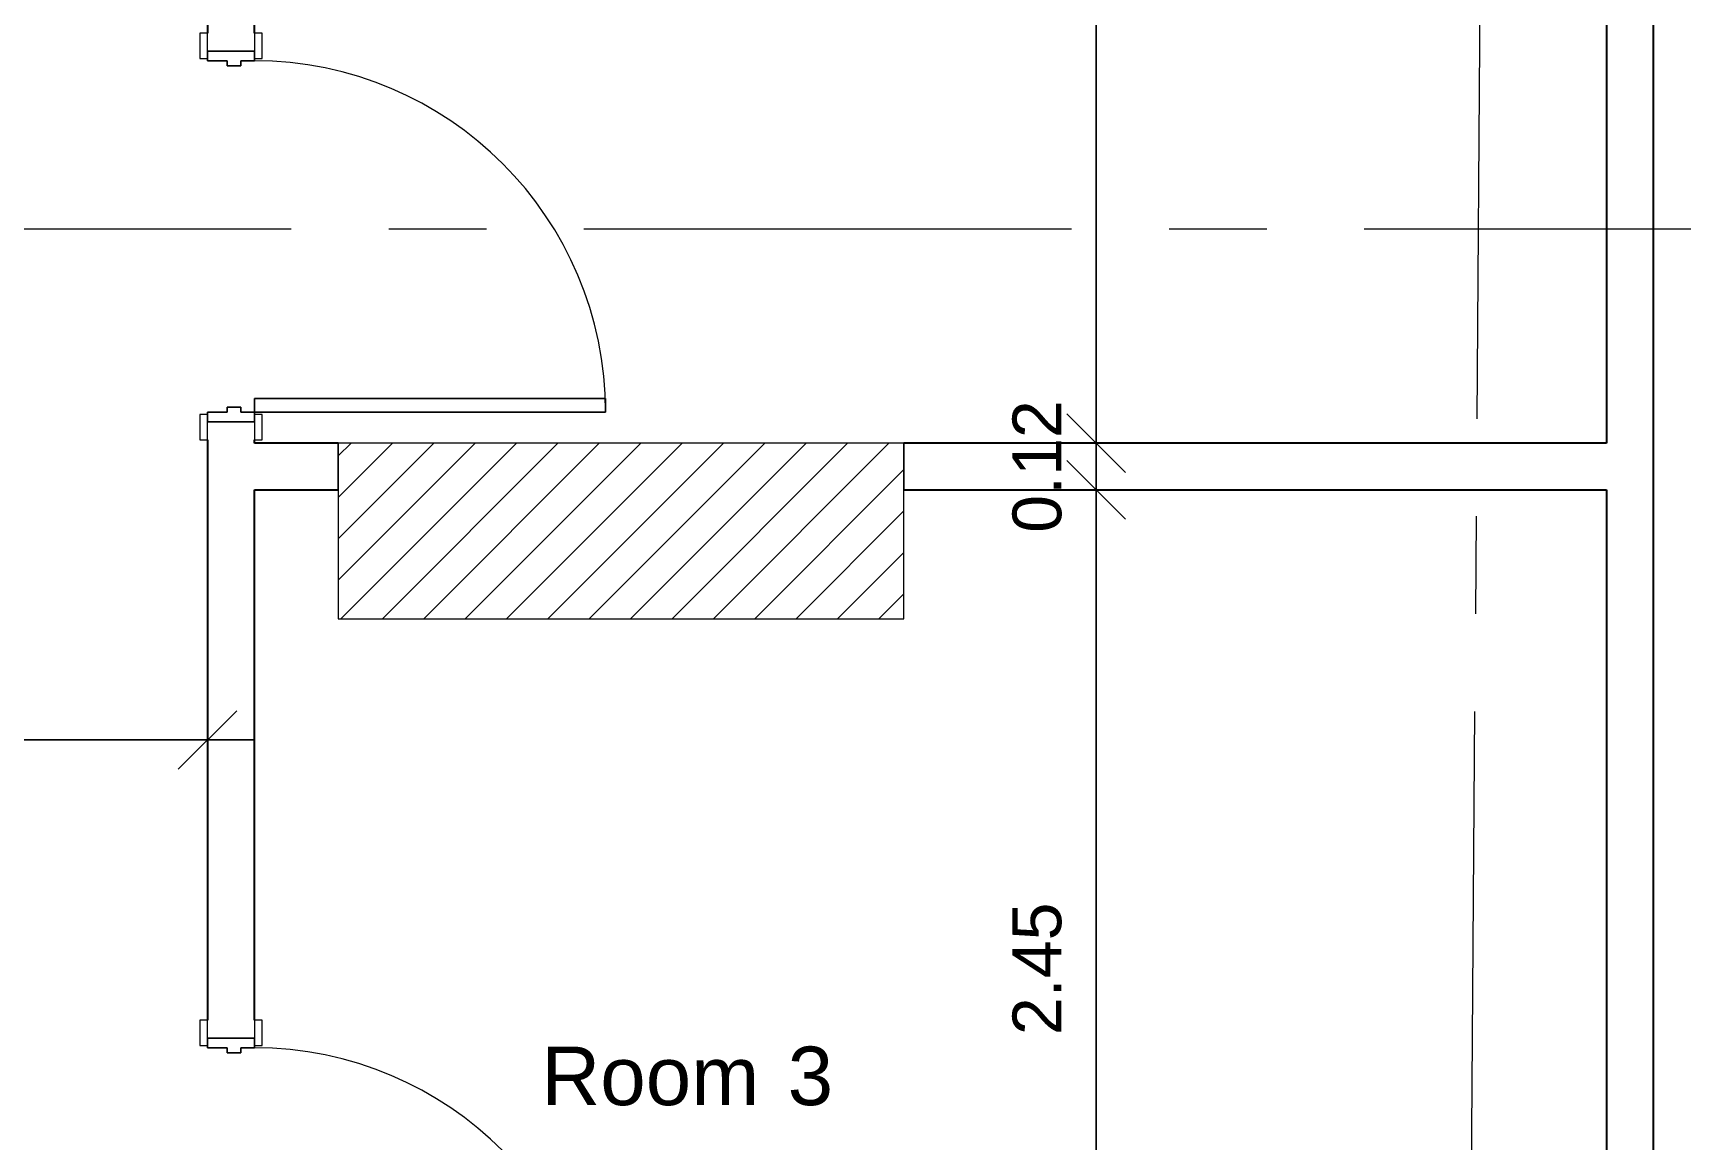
# Model space of a CAD drawing. Header units: metres. Extents: x -22 to 97, y 34 to 77.
# Drawn here: x 14.432 to 18.661, y 59.497 to 62.339 of the extents above; entities that cross this region are included whole.
import ezdxf

# ---------------------------------------------------------------- set-up
doc = ezdxf.new("R2010")
doc.units = ezdxf.units.M
doc.linetypes.add('CENTER', pattern=[2, 1.25, -0.25, 0.25, -0.25])
for name, color, linetype, lineweight in [('A-ANNO-DIMS', 211, 'Continuous', 9), ('A-DOOR', 31, 'Continuous', 18), ('A-DOOR-FRAM', 31, 'Continuous', 25), ('AXIS', 251, 'CENTER', 5), ('G-ANNO-TEXT', 231, 'Continuous', 9), ('I-WALL', 2, 'Continuous', 18), ('S-COLS', 52, 'Continuous', 18)]:
    doc.layers.add(name, color=color, linetype=linetype, lineweight=lineweight)
doc.styles.add('Arial', font='arial.ttf', dxfattribs={"height": 0.15})
doc.styles.add('Arial_1', font='arial.ttf', dxfattribs={"height": 0.125})
doc.dimstyles.new('Diagonal_-_2_5mm_Arial', dxfattribs={"dimscale": 0.3048, "dimtxt": 0.127532, "dimasz": 0.492126, "dimexe": 0.393701, "dimexo": 0.246063, "dimgap": 0.287073, "dimtad": 1, "dimrnd": 0.01, "dimzin": 0, "dimdsep": 46, "dimtxsty": 'Arial_1', "dimblk1": 'OBLIQUE', "dimblk2": 'OBLIQUE', "dimsah": 1, "dimcen": 0.09, "dimdle": 0.393701, "dimazin": 0, "dimtfac": 1, "dimtdec": 4, "dimtix": 1, "dimtmove": 0, "dimatfit": 3, "dimfxl": 0, "dimtvp": 1, "dimtolj": 1, "dimtzin": 0, "dimarcsym": 0})

# ---------------------------------------------------------------- blocks, each defined once
blk = doc.blocks.new('M_Door-Interior-Single-1_Panel-Wood - M_Door-Interior-Single-1_Panel-Wood-477398-01 Ground Floor Copy 1')
at = {"layer": 'A-DOOR', "lineweight": 25}
for p, q in [((0.45, 0.956825), (0.415, 0.956825)), ((0.415, 0.956825), (0.415, 0.056825)), ((0.45, 0.056825), (0.45, 0.956825)), ((0.415, 0.056825), (0.45, 0.056825))]:
    blk.add_line(p, q, dxfattribs=at)
at = {"layer": 'A-DOOR'}
for p, q in [((-0.45635, 0.076825), (-0.52135, 0.076825)), ((-0.52135, 0.076825), (-0.52135, 0.056825)), ((-0.52135, 0.056825), (-0.45635, 0.056825)), ((-0.45635, 0.056825), (-0.45635, 0.076825)), ((0.52135, 0.076825), (0.45635, 0.076825)), ((0.45635, 0.076825), (0.45635, 0.056825)), ((0.45635, 0.056825), (0.52135, 0.056825)), ((0.52135, 0.056825), (0.52135, 0.076825)), ((-0.45635, -0.063175), (-0.52135, -0.063175)), ((-0.52135, -0.063175), (-0.52135, -0.083175)), ((-0.52135, -0.083175), (-0.45635, -0.083175)), ((-0.45635, -0.083175), (-0.45635, -0.063175)), ((0.52135, -0.063175), (0.45635, -0.063175)), ((0.45635, -0.063175), (0.45635, -0.083175)), ((0.45635, -0.083175), (0.52135, -0.083175)), ((0.52135, -0.083175), (0.52135, -0.063175))]:
    blk.add_line(p, q, dxfattribs=at)
blk.add_arc((0.45, 0.056825), 0.9, 90, 180, dxfattribs=at)
at = {"layer": 'A-DOOR-FRAM'}
for p, q in [((-0.45, 0.056825), (-0.475, 0.056825)), ((-0.475, 0.056825), (-0.475, -0.063175)), ((-0.45, 0.021825), (-0.45, 0.056825)), ((0.45, 0.056825), (0.45, 0.021825)), ((0.475, 0.056825), (0.45, 0.056825)), ((0.475, -0.063175), (0.475, 0.056825)), ((-0.4373, 0.021825), (-0.45, 0.021825)), ((-0.4373, -0.0131), (-0.4373, 0.021825)), ((0.45, 0.021825), (0.4373, 0.021825)), ((0.4373, 0.021825), (0.4373, -0.0131)), ((-0.45, -0.063175), (-0.45, -0.0131)), ((-0.45, -0.0131), (-0.4373, -0.0131)), ((0.4373, -0.0131), (0.45, -0.0131)), ((0.45, -0.0131), (0.45, -0.063175)), ((-0.475, -0.063175), (-0.45, -0.063175)), ((0.45, -0.063175), (0.475, -0.063175))]:
    blk.add_line(p, q, dxfattribs=at)
blk = doc.blocks.new('_Oblique')
at = {"color": 0, "linetype": 'ByBlock', "lineweight": -2}
blk.add_line((-0.5, -0.5), (0.5, 0.5), dxfattribs=at)
blk = doc.blocks.new('*D657')
at = {"layer": 'A-ANNO-DIMS', "color": 0, "lineweight": -2}
for p, q in [((17.1573, 66.6172), (17.1573, 61.1682)), ((17.124, 66.4972), (17.2773, 66.4972)), ((17.1883, 61.2882), (17.0373, 61.2882))]:
    blk.add_line(p, q, dxfattribs=at)
at = {"layer": 'Defpoints', "color": 0}
for p in [(17.049, 66.4972), (17.1573, 61.2882), (17.2633, 61.2882)]:
    blk.add_point(p, dxfattribs=at)
at = {"layer": 'A-ANNO-DIMS', "color": 0, "lineweight": -2, "xscale": 0.15, "yscale": 0.15, "zscale": 0.15}
for p, rotation in [((17.1573, 66.4972), 90), ((17.1573, 61.2882), 270)]:
    blk.add_blockref('_Oblique', p, dxfattribs=dict(at, rotation=rotation))
at = {"layer": 'A-ANNO-DIMS', "color": 0, "insert": (17.006, 63.8927), "char_height": 0.125, "attachment_point": 5, "rotation": 90, "style": 'Arial_1'}
blk.add_mtext('\\A1;5.21', dxfattribs=at)
blk = doc.blocks.new('*D658')
at = {"layer": 'A-ANNO-DIMS', "color": 0, "lineweight": -2}
for p, q in [((17.1573, 61.2882), (17.1573, 61.4382)), ((17.1883, 61.2882), (17.0373, 61.2882)), ((17.1573, 61.2882), (17.1573, 61.1682)), ((17.1883, 61.1682), (17.0373, 61.1682)), ((17.1573, 61.1682), (17.1573, 61.0182))]:
    blk.add_line(p, q, dxfattribs=at)
at = {"layer": 'Defpoints', "color": 0}
for p in [(17.2633, 61.2882), (17.1573, 61.1682), (17.2633, 61.1682)]:
    blk.add_point(p, dxfattribs=at)
at = {"layer": 'A-ANNO-DIMS', "color": 0, "lineweight": -2, "xscale": 0.15, "yscale": 0.15, "zscale": 0.15}
for p, rotation in [((17.1573, 61.2882), 270), ((17.1573, 61.1682), 90)]:
    blk.add_blockref('_Oblique', p, dxfattribs=dict(at, rotation=rotation))
at = {"layer": 'A-ANNO-DIMS', "color": 0, "insert": (17.006, 61.2282), "char_height": 0.125, "attachment_point": 5, "rotation": 90, "style": 'Arial_1'}
blk.add_mtext('\\A1;0.12', dxfattribs=at)
blk = doc.blocks.new('*D659')
at = {"layer": 'A-ANNO-DIMS', "color": 0, "lineweight": -2}
for p, q in [((17.1573, 61.2882), (17.1573, 58.5933)), ((17.1883, 61.1682), (17.0373, 61.1682)), ((17.1883, 58.7133), (17.0373, 58.7133))]:
    blk.add_line(p, q, dxfattribs=at)
at = {"layer": 'Defpoints', "color": 0}
for p in [(17.2633, 61.1682), (17.1573, 58.7133), (17.2633, 58.7133)]:
    blk.add_point(p, dxfattribs=at)
at = {"layer": 'A-ANNO-DIMS', "color": 0, "lineweight": -2, "xscale": 0.15, "yscale": 0.15, "zscale": 0.15}
for p, rotation in [((17.1573, 61.1682), 90), ((17.1573, 58.7133), 270)]:
    blk.add_blockref('_Oblique', p, dxfattribs=dict(at, rotation=rotation))
at = {"layer": 'A-ANNO-DIMS', "color": 0, "insert": (17.006, 59.9408), "char_height": 0.125, "attachment_point": 5, "rotation": 90, "style": 'Arial_1'}
blk.add_mtext('\\A1;2.45', dxfattribs=at)
blk = doc.blocks.new('*D699')
at = {"layer": 'A-ANNO-DIMS', "color": 0, "lineweight": -2}
for p, q in [((11.4971, 60.5273), (14.9995, 60.5273)), ((11.6171, 60.5584), (11.6171, 60.4073)), ((14.8795, 60.5584), (14.8795, 60.4073))]:
    blk.add_line(p, q, dxfattribs=at)
at = {"layer": 'Defpoints', "color": 0}
for p in [(11.6171, 60.6334), (14.8795, 60.6334), (14.8795, 60.5273)]:
    blk.add_point(p, dxfattribs=at)
at = {"layer": 'A-ANNO-DIMS', "color": 0, "lineweight": -2, "xscale": 0.15, "yscale": 0.15, "zscale": 0.15, "rotation": 180}
blk.add_blockref('_Oblique', (11.6171, 60.5273), dxfattribs=at)
at = {"layer": 'A-ANNO-DIMS', "color": 0, "lineweight": -2, "xscale": 0.15, "yscale": 0.15, "zscale": 0.15}
blk.add_blockref('_Oblique', (14.8795, 60.5273), dxfattribs=at)
at = {"layer": 'A-ANNO-DIMS', "color": 0, "insert": (13.2483, 60.6787), "char_height": 0.125, "attachment_point": 5, "style": 'Arial_1'}
blk.add_mtext('\\A1;3.26', dxfattribs=at)
blk = doc.blocks.new('rtgr')
at = {"layer": 'AXIS', "linetype": 'CENTER'}
for p, q in [((8826.7993, -620.5802, 0), (8827.0718, -584.1116, 0)), ((8829.9391, -596.0949, 0), (8791.7892, -596.0949, 0))]:
    blk.add_line(p, q, dxfattribs=at)

msp = doc.modelspace()

# ---------------------------------------------------------------- hatches: boundary and pattern name
at = {"layer": 'S-COLS'}
h = msp.add_hatch(dxfattribs=at)
h.set_pattern_fill('FP_5', color=256, style=0, pattern_type=2)
h.set_pattern_definition([(45, (0, 51.23831), (-0.053033, 0.053033), [])])
h.paths.add_polyline_path([(16.66413, 60.83824), (16.66413, 61.28824), (15.21413, 61.28824), (15.21413, 60.83824)], flags=0)

# ---------------------------------------------------------------- linework, layer by layer
at = {"layer": 'I-WALL', "lineweight": 35}
for p, q in [((18.58545, 40.39263), (18.58545, 66.57905)), ((14.99947, 62.33923), (14.99947, 65.36113)), ((18.46545, 65.36113), (18.46545, 61.28824)), ((14.87947, 62.62113), (14.87947, 62.33923)), ((14.87947, 61.29653), (14.87947, 59.80967)), ((14.99947, 61.28824), (14.99947, 61.29653)), ((15.21413, 61.28824), (14.99947, 61.28824)), ((18.46545, 61.28824), (16.66413, 61.28824)), ((14.99947, 61.16824), (15.21413, 61.16824)), ((14.99947, 59.80967), (14.99947, 61.16824)), ((16.66413, 61.16824), (18.46545, 61.16824)), ((18.46545, 61.16824), (18.46545, 58.71332))]:
    msp.add_line(p, q, dxfattribs=at)
at = {"layer": 'I-WALL'}
for p, q in [((15.21413, 61.16824), (15.21413, 61.28824)), ((16.66413, 61.28824), (16.66413, 61.16824))]:
    msp.add_line(p, q, dxfattribs=at)
at = {"layer": 'S-COLS'}
for p, q in [((16.66413, 61.28824), (15.21413, 61.28824)), ((15.21413, 61.28824), (15.21413, 61.16824)), ((16.66413, 61.16824), (16.66413, 61.28824)), ((15.21413, 61.16824), (15.21413, 60.83824)), ((16.66413, 60.83824), (16.66413, 61.16824)), ((15.21413, 60.83824), (16.66413, 60.83824))]:
    msp.add_line(p, q, dxfattribs=at)

# ---------------------------------------------------------------- block references
at = {"layer": 'A-ANNO-DIMS'}
msp.add_blockref('rtgr', (-8808.84499, 657.93152, -0.00003), dxfattribs=at)
at = {"layer": 'A-DOOR', "rotation": 270}
for p in [(14.94265, 61.81788), (14.94265, 59.28832)]:
    msp.add_blockref('M_Door-Interior-Single-1_Panel-Wood - M_Door-Interior-Single-1_Panel-Wood-477398-01 Ground Floor Copy 1', p, dxfattribs=at)

# ---------------------------------------------------------------- texts
at = {"layer": 'G-ANNO-TEXT', "color": 7, "char_height": 0.15, "attachment_point": 1, "style": 'Arial'}
for s, insert, width in [('Room ', (15.73468, 59.74144), 0.7656116), ('\\fArial|b0|i0|c178|p34|;3', (16.36638, 59.74144), 0.1443038)]:
    msp.add_mtext(s, dxfattribs=dict(at, insert=insert, width=width))

# ---------------------------------------------------------------- dimensions: what is measured, and where the dimension line sits
at = {"layer": 'A-ANNO-DIMS'}
for base, p1, p2, override, picture, middle in [((17.15727, 61.28824), (17.049, 66.49721), (17.26334, 61.28824), {"dimpost": '<>', "dimfxl": 4.072886}, '*D657', (17.00595, 63.89273)), ((17.15727, 61.16824), (17.26334, 61.28824), (17.26334, 61.16824), {"dimpost": '<>', "dimfxl": 0.12}, '*D658', (17.00595, 61.22824)), ((17.15727, 58.71332), (17.26334, 61.16824), (17.26334, 58.71332), {"dimpost": '<>', "dimfxl": 2.454924}, '*D659', (17.00595, 59.94078))]:
    dim = msp.add_linear_dim(base=base, p1=p1, p2=p2, angle=90, dimstyle='Diagonal_-_2_5mm_Arial', override=override, dxfattribs=at)
    dim.commit()
    dim.dimension.update_dxf_attribs({"geometry": picture, "text_midpoint": middle})
dim = msp.add_linear_dim(base=(14.87947, 60.52735), p1=(11.61715, 60.63341), p2=(14.87947, 60.63341), dimstyle='Diagonal_-_2_5mm_Arial', override={"dimpost": '<>', "dimfxl": 3.262329}, dxfattribs=at)
dim.commit()
dim.dimension.update_dxf_attribs({"geometry": '*D699', "text_midpoint": (13.24831, 60.67871)})

doc.saveas('drawing.dxf')
